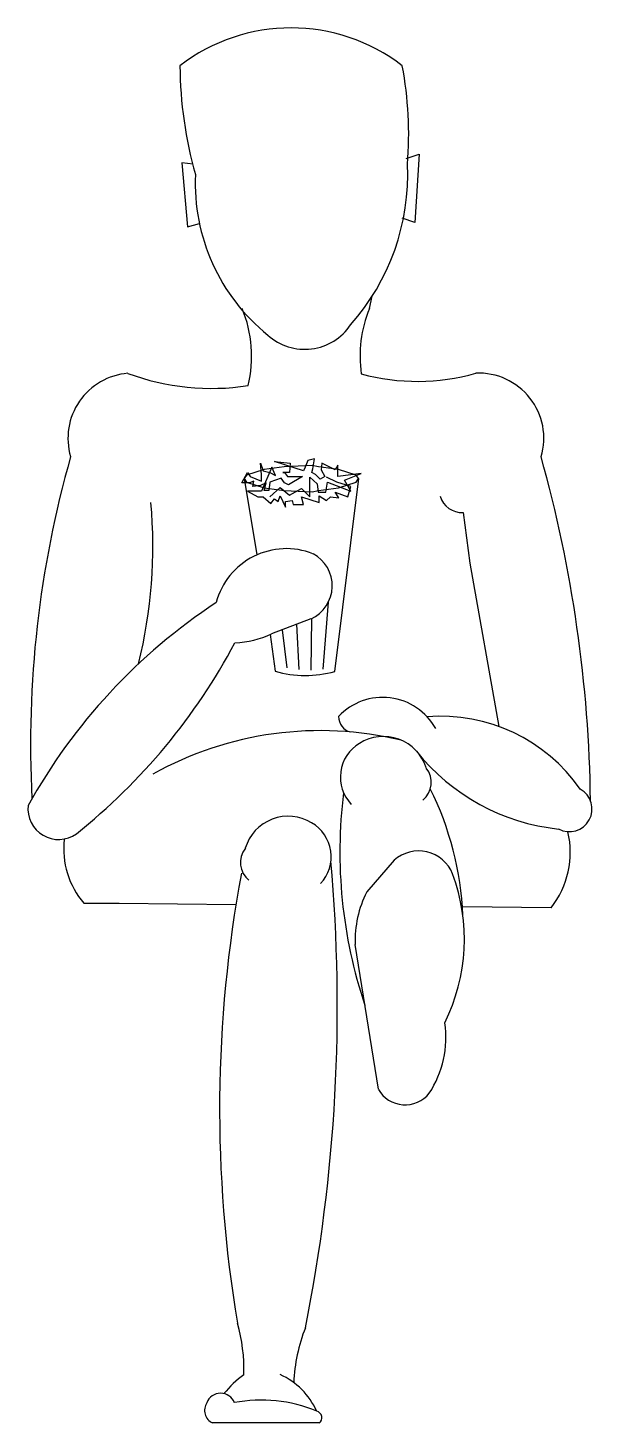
# Model space of a CAD drawing. Extents: x -47 to 0, y -42 to 72.
import ezdxf

# ---------------------------------------------------------------- set-up
doc = ezdxf.new("R2010")
doc.units = 0
doc.header["$LTSCALE"] = 50
doc.header["$MEASUREMENT"] = 0
doc.layers.get('0').update_dxf_attribs({"linetype": 'CONTINUOUS'})

msp = doc.modelspace()

# ---------------------------------------------------------------- linework, layer by layer
at = {"color": 0, "linetype": 'ByBlock'}
for p, q in [((-34.24, 61.36), (-33.77, 56.08)), ((-33.31, 61.24), (-34.24, 61.36)), ((-15.74, 61.71), (-14.68, 62.06)), ((-14.68, 62.06), (-15.03, 56.43)), ((-33.77, 56.08), (-32.78, 56.35)), ((-15.03, 56.43), (-16.09, 56.79)), ((-18.77, 49.35), (-18.54, 50.38)), ((-23.84, 36.83), (-24.07, 36.29)), ((-23.3, 36.98), (-23.84, 36.83)), ((-23.45, 36.14), (-23.3, 36.98)), ((-29.29, 34.99), (-28.83, 35.83)), ((-28.9, 35.63), (-29.09, 35.34)), ((-27.45, 36.1), (-28.9, 35.63)), ((-28.83, 35.83), (-28.6, 35.52)), ((-27.68, 35.68), (-27.75, 36.6)), ((-27.75, 36.6), (-27.52, 35.99)), ((-26.83, 36.29), (-27.68, 34.3)), ((-27.68, 35.14), (-27.68, 35.68)), ((-27.52, 35.99), (-26.98, 35.83)), ((-25.81, 36.32), (-27.45, 36.1)), ((-26.98, 35.83), (-26.52, 35.6)), ((-26.52, 35.6), (-26.83, 36.29)), ((-24.22, 35.99), (-26.6, 36.75)), ((-26.6, 36.75), (-25.3, 36.6)), ((-25.37, 35.83), (-25.91, 35.83)), ((-25.91, 35.83), (-25.76, 35.83)), ((-23.5, 36.42), (-25.81, 36.32)), ((-25.76, 35.83), (-25.53, 35.52)), ((-25.3, 36.6), (-25.37, 35.83)), ((-24.07, 36.29), (-24.22, 35.99)), ((-23.53, 35.83), (-23.45, 36.14)), ((-23.22, 35.68), (-23.53, 35.83)), ((-22.96, 36.32), (-23.5, 36.42)), ((-22.84, 35.29), (-23.22, 35.68)), ((-21.31, 36.1), (-22.96, 36.32)), ((-22.69, 36.6), (-22.76, 36.06)), ((-22.76, 36.06), (-22.46, 35.52)), ((-21.61, 36.06), (-22.69, 36.6)), ((-21.38, 36.45), (-21.61, 36.06)), ((-21.38, 35.52), (-21.38, 36.45)), ((-19.46, 35.75), (-21.38, 35.52)), ((-19.86, 35.63), (-21.31, 36.1)), ((-20.84, 35.22), (-19.46, 35.75)), ((-19.67, 35.34), (-19.86, 35.63)), ((-28.67, 34.99), (-29.29, 34.99)), ((-29.09, 35.34), (-28.04, 29.06)), ((-29.09, 35.34), (-28.9, 35.04)), ((-28.9, 35.04), (-27.45, 34.57)), ((-28.29, 35.14), (-28.67, 34.99)), ((-28.6, 35.52), (-27.68, 35.14)), ((-28.37, 34.68), (-28.29, 35.14)), ((-27.75, 34.76), (-28.37, 34.68)), ((-27.29, 34.99), (-27.75, 34.76)), ((-27.45, 34.57), (-25.81, 34.35)), ((-27.44, 34.37), (-27.29, 34.99)), ((-26.98, 35.06), (-27.06, 34.37)), ((-26.06, 35.37), (-26.98, 35.06)), ((-26.98, 33.83), (-26.14, 34.6)), ((-26.14, 34.6), (-25.37, 33.99)), ((-25.76, 34.99), (-26.06, 35.37)), ((-25.45, 34.83), (-25.76, 34.99)), ((-25.53, 35.52), (-24.3, 35.52)), ((-24.3, 35.52), (-25.45, 34.83)), ((-25.37, 33.99), (-24.37, 34.53)), ((-24.37, 34.53), (-23.68, 33.83)), ((-23.68, 33.83), (-23.68, 35.45)), ((-23.68, 35.45), (-23.07, 34.91)), ((-23.07, 34.91), (-22.99, 34.22)), ((-22.96, 34.35), (-21.31, 34.57)), ((-22.46, 35.52), (-22.84, 35.29)), ((-22.38, 34.22), (-22.23, 35.06)), ((-21.46, 35.06), (-22.3, 35.45)), ((-22.23, 35.06), (-20.31, 34.3)), ((-19.67, 35.34), (-21.64, 19.46)), ((-20.31, 34.68), (-21.46, 35.06)), ((-21.31, 34.57), (-19.86, 35.04)), ((-20.31, 34.3), (-20.84, 35.22)), ((-20.54, 33.83), (-20.31, 34.68)), ((-19.86, 35.04), (-19.67, 35.34)), ((-27.68, 34.3), (-28.83, 34.3)), ((-28.83, 34.3), (-27.98, 33.83)), ((-27.98, 33.83), (-27.52, 33.83)), ((-27.52, 33.83), (-26.91, 33.3)), ((-27.06, 34.37), (-27.44, 34.37)), ((-26.91, 33.3), (-26.6, 33.68)), ((-26.6, 33.68), (-26.29, 33.45)), ((-26.29, 33.45), (-26.14, 33.91)), ((-26.14, 33.91), (-25.68, 32.99)), ((-25.81, 34.35), (-23.5, 34.26)), ((-25.68, 33.45), (-25.14, 33.53)), ((-25.68, 32.99), (-25.68, 33.45)), ((-25.14, 33.53), (-25.07, 33.22)), ((-24.22, 33.22), (-24.37, 33.83)), ((-24.37, 33.83), (-22.92, 33.37)), ((-23.5, 34.26), (-22.96, 34.35)), ((-22.99, 34.22), (-22.38, 34.22)), ((-22.92, 33.37), (-22.92, 33.91)), ((-22.92, 33.91), (-22.3, 33.53)), ((-22.3, 33.53), (-21.99, 33.83)), ((-21.99, 33.83), (-21.3, 33.76)), ((-21.3, 33.76), (-21.61, 34.22)), ((-21.61, 34.22), (-20.54, 33.83)), ((-25.07, 33.22), (-24.22, 33.22)), ((-11.05, 32.55), (-10.51, 28.37)), ((-10.51, 28.37), (-8.12, 14.92)), ((-22.17, 25.16), (-22.61, 19.64)), ((-23.59, 23.79), (-26.84, 22.56)), ((-24.79, 23.34), (-24.6, 19.61)), ((-23.54, 23.82), (-23.6, 19.57)), ((-26.95, 22.51), (-26.54, 19.48)), ((-25.96, 22.89), (-25.58, 19.76)), ((-16.74, 3.9), (-19, 1.3)), ((-42.31, 0.37), (-39.4, 0.37)), ((-39.4, 0.37), (-29.77, 0.27)), ((-11.11, 0.08), (-3.8, 0)), ((-18.03, -14.96), (-19.96, -3.03)), ((-22.91, -42.45), (-31.71, -42.45))]:
    msp.add_line(p, q, dxfattribs=at)
for centre, radius, start, end in [((-25.23, 57.48), 14.99, 52.3184, 127.6816), ((-0.69, 69.58), 33.7, 180.4097, 195.84), ((-46.49, 63.68), 30.95, 355.4778, 10.5439), ((-34.23, 60.39), 18.61, 318.3326, 2.6177), ((-17.07, 59.67), 16.06, 177.4437, 231.1373), ((-38.73, 45.43), 10.25, 346.3103, 22.4814), ((-9.3, 45.43), 10.25, 157.5186, 188.2193), ((-24.1, 50.52), 4.53, 227.8216, 326.4377), ((-38.25, 38.66), 5.37, 94.5276, 196.3291), ((-31.8, 62.5), 19.73, 249.6183, 278.8522), ((-14.82, 61.09), 17.74, 254.8937, 285.7284), ((-9.77, 38.66), 5.37, 343.6709, 92.5553), ((39.7, 13.48), 86.4, 164.1036, 182.9927), ((-110.88, 7.43), 110.33, 0.7099, 15.6251), ((-76.9, 29.77), 40.28, 346.0845, 5.1159), ((-11.14, 34.42), 1.88, 196.3193, 272.586), ((-25.62, 23.58), 5.99, 68.5104, 164.9681), ((-24.84, 26.51), 3, 294.6976, 61.7802), ((-5.06, -14.84), 47.87, 123.3867, 150.9406), ((-30.05, 29.14), 7.32, 271.501, 296.0102), ((-74.27, 45.41), 50.29, 308.5539, 332.0279), ((-24.05, 27.96), 8.84, 253.6275, 285.8508), ((-17.68, 12.32), 5, 29.1462, 136.6038), ((-20.03, 15.72), 1.28, 178.3344, 256.1074), ((-12.89, 1.76), 14, 34.8353, 94.6041), ((-22.81, -13.84), 28.42, 76.4709, 119.0659), ((-17.63, 10.4), 3.7, 17.3414, 122.149), ((-17.92, 10.75), 3.25, 121.1708, 223.6081), ((-1.39, 23.66), 17.28, 218.6149, 263.9891), ((-15.57, 10.31), 1.89, 309.7804, 38.895), ((18.27, 4.55), 39.48, 172.8523, 198.5815), ((-37.21, -1.79), 26.16, 2.5471, 26.2949), ((-2.3, 8.12), 1.87, 241.3278, 61.3278), ((-44.39, 8.14), 2.53, 173.7117, 305.5272), ((-25.46, 3.83), 3.7, 58.6327, 163.4403), ((-25.18, 4.19), 3.25, 317.1737, 59.6109), ((-9.55, 4.55), 7.33, 321.5979, 13.3433), ((-37.12, 4.84), 6.85, 173.4807, 220.7682), ((-27.51, 3.72), 1.89, 141.8868, 231.0014), ((-14.72, 1.65), 3.02, 21.9102, 131.8576), ((-156.2, -8.1), 134.78, 348.6576, 5.0819), ((75.45, -16.62), 106.57, 169.4825, 189.5088), ((-26.43, -2.61), 15.48, 333.6401, 20.3441), ((-11.08, -2.74), 8.88, 153.0044, 181.8969), ((-20.86, -10.69), 8.39, 326.7238, 8.2581), ((-15.83, -13.71), 2.54, 209.7011, 321.4872), ((-43.18, -38.09), 14.07, 358.4246, 15.9508), ((-11.26, -39.67), 13.76, 158.3949, 177.7522), ((-23.87, -45.72), 8.94, 125.9026, 140.5194), ((-28.59, -43.94), 6, 24.2952, 65.7048), ((-31.04, -41.22), 1.22, 21.0769, 158.9231), ((-31.23, -41.42), 1.13, 145.8358, 245.4387), ((-27.68, -52.57), 12, 67.6689, 100.6864), ((-23.26, -42.02), 0.561, 307.4602, 75.1829)]:
    msp.add_arc(centre, radius, start, end, dxfattribs=at)

doc.saveas('drawing.dxf')
